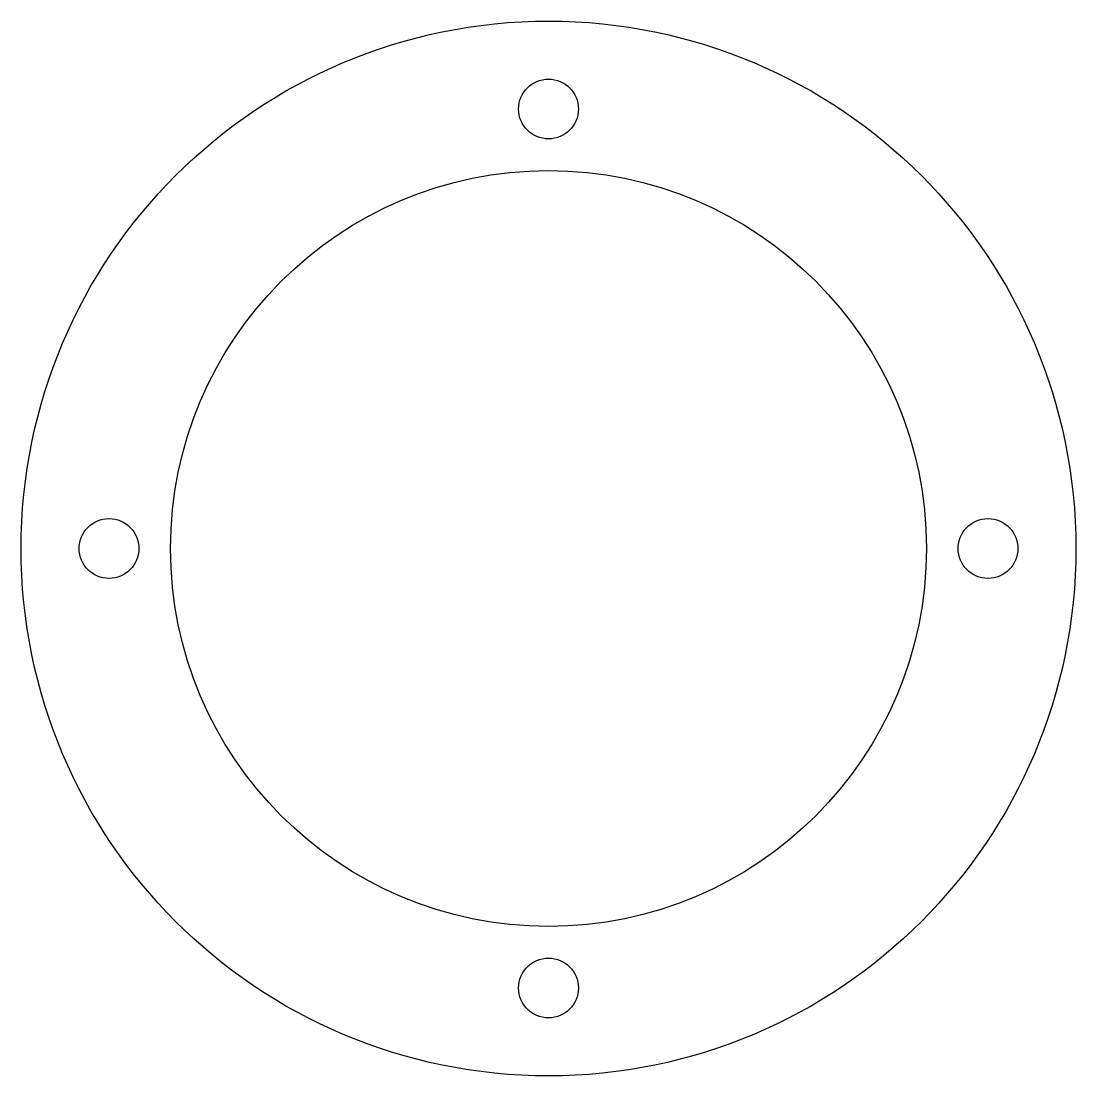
# Model space of a CAD drawing. Header units: millimetres. Extents: x -30 to 30, y -30 to 30.
import ezdxf

# ---------------------------------------------------------------- set-up
doc = ezdxf.new("R2010")
doc.units = ezdxf.units.MM

msp = doc.modelspace()

# ---------------------------------------------------------------- linework, layer by layer
at = {"color": 7, "linetype": 'Continuous', "lineweight": 25}
for centre, radius in [((0, 0), 30), ((0, 25), 1.7), ((0, 0), 21.5), ((-25, 0), 1.7), ((25, 0), 1.7), ((0, -25), 1.7)]:
    msp.add_circle(centre, radius, dxfattribs=at)

doc.saveas('drawing.dxf')
